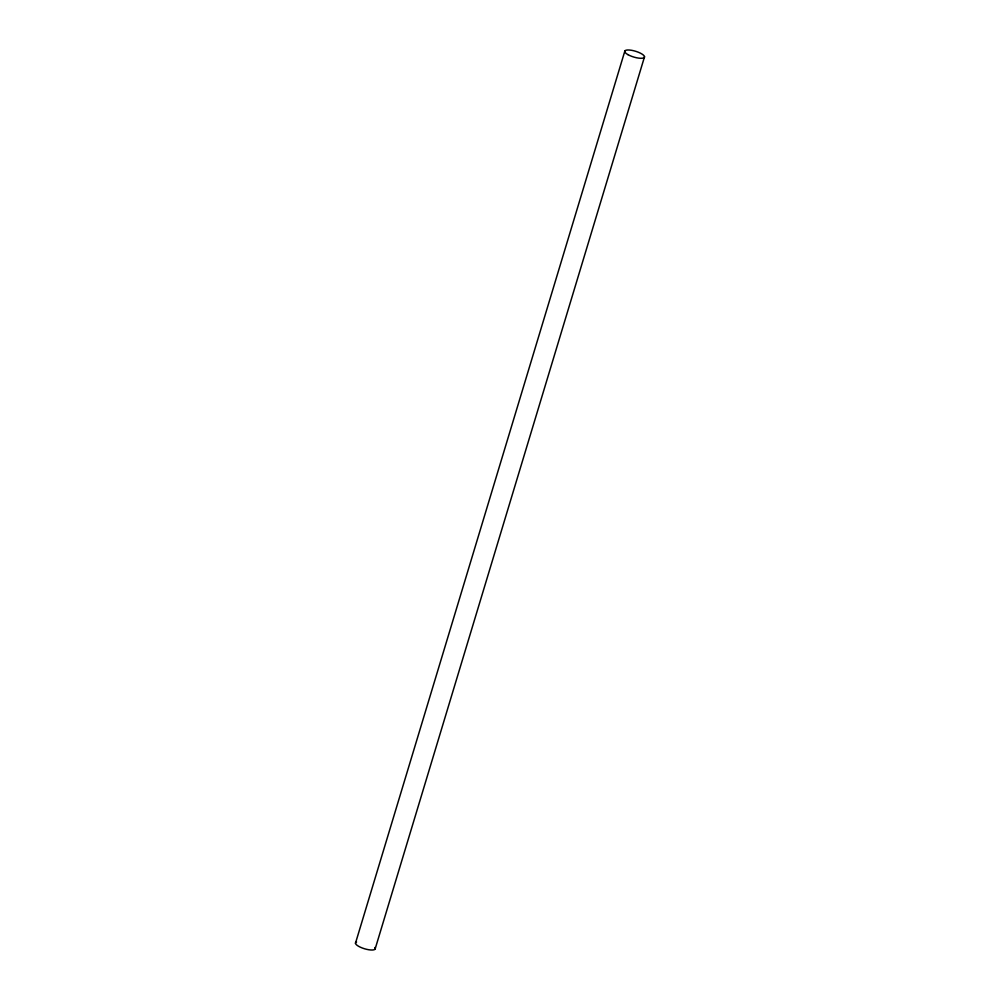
<?xml version="1.0" encoding="UTF-8"?>
<svg xmlns="http://www.w3.org/2000/svg" width="1000" height="1000" viewBox="0 0 1000 1000"><rect width="100%" height="100%" fill="white"/><g stroke="black" fill="none" stroke-linecap="round" stroke-linejoin="round"><path stroke-width="1.5" d="M355.462 943.275L624.925 50.8M375.075 949.2L644.538 56.725M374.862 947.5A10.337 3.038 16.8 0 1 364.513 948.763A10.337 3.038 16.8 0 1 356.587 941.988M627.9 54.625A10.337 3.038 16.8 0 0 644.3 57.475A10.337 3.038 16.8 0 0 631.638 50.312A10.337 3.038 16.8 0 0 627.9 54.625"/></g></svg>
